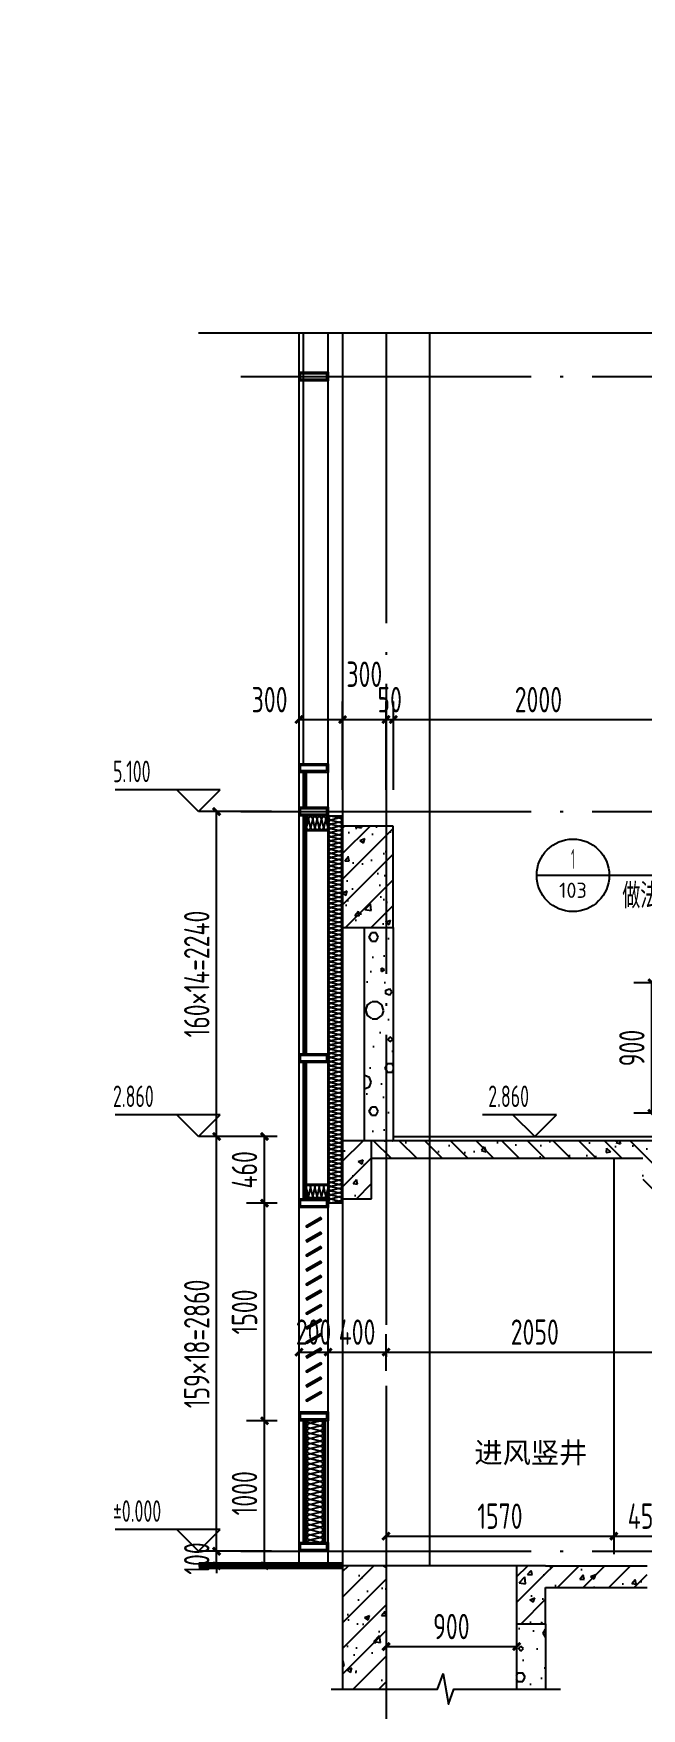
# Model space of a CAD drawing. Extents: x 116425 to 211028, y 11881 to 56060.
# Drawn here: x 182588 to 186779, y 17957 to 29506 of the extents above; entities that cross this region are included whole.
import ezdxf
from ezdxf.enums import TextEntityAlignment as Align
from ezdxf.xclip import XClip

# ---------------------------------------------------------------- set-up
doc = ezdxf.new("R2010")
doc.units = 0
doc.header["$LTSCALE"] = 1000
doc.header["$MEASUREMENT"] = 0
doc.header["$XCLIPFRAME"] = 0
doc.linetypes.add('DOTE', pattern=[2.42, 2, -0.2, 0.02, -0.2])
doc.linetypes.add('X-104 13#平面$0$DOTE', pattern=[2.42, 2, -0.2, 0.02, -0.2])
for name, color, linetype in [('01-标注_尺寸', 124, 'Continuous'), ('01-标注_标高', 200, 'Continuous'), ('01-标注_符号', 200, 'Continuous'), ('01-标注_轴线坐标', 132, 'Continuous'), ('02-TEXT_标注', 130, 'Continuous'), ('05-填充_天正', 14, 'Continuous'), ('13#楼幕墙$0$A-C_玻璃幕墙', 140, 'Continuous'), ('13#楼幕墙$0$A-TECH_结构', 21, 'Continuous'), ('A-C_玻璃幕墙', 140, 'Continuous'), ('A-SUR_保温', 222, 'Continuous'), ('A-SUR_看线', 231, 'Continuous'), ('A-金属背板', 30, 'Continuous'), ('A_AXIS-轴线', 36, 'DOTE'), ('A_STR-砌块墙', 121, 'Continuous'), ('A_STR-砼墙', 51, 'Continuous'), ('A_STR-砼柱', 51, 'Continuous'), ('E-立面轮廓', 241, 'Continuous'), ('S_E_A-E_楼梯', 4, 'Continuous'), ('S_SURFACE', 6, 'Continuous'), ('X-104 13#平面$0$A-TECH_结构', 21, 'Continuous'), ('X-104 13#平面$0$A_AXIS-轴线', 36, 'X-104 13#平面$0$DOTE')]:
    doc.layers.add(name, color=color, linetype=linetype)
doc.layers.add('X-104 13#平面$0$000套内', color=226, linetype='Continuous', lineweight=30, plot=False)
doc.styles.add('_TCH_DIM', font='ros1.shx', dxfattribs={"bigfont": 'jd.shx'})
doc.styles.add('_TCH_DIM_T3', font='ROS1', dxfattribs={"width": 0.8, "bigfont": 'JD'})
doc.styles.get("Standard").update_dxf_attribs({"font": 'STXIHEI_0.TTF'})
doc.styles.add('样式 1', font='ros1.shx', dxfattribs={"width": 0.75, "bigfont": 'jd.shx'})
doc.dimstyles.new('_TCH_ARCH&&50', dxfattribs={"dimtxt": 175, "dimasz": 50, "dimexe": 125, "dimexo": 150, "dimgap": 50, "dimtad": 1, "dimdec": 0, "dimzin": 0, "dimdsep": 46, "dimtxsty": '_TCH_DIM_T3', "dimblk": 'ARCHTICK', "dimcen": 0.09, "dimclrt": 7, "dimazin": 2, "dimtfac": 1, "dimtdec": 0, "dimtix": 1, "dimtmove": 2, "dimatfit": 3, "dimfxl": 0, "dimtolj": 1, "dimtzin": 0, "dimarcsym": 0})
pattern_1 = [(45, (0, 0), (-88.38835, 88.38835), []), (50, (0, 0), (358.6301, -31.37607), [37.5, -412.5]), (355, (0, 0), (-69.3757, 376.0961), [30, -330]), (100.4514, (29.9, -2.6), (289.2547, 344.7198), [31.8701, -350.57106]), (46.1842, (0, 100), (533.6205, -82.7595), [56.25, -618.75]), (96.6356, (44.47, 93.1), (467.3314, 487.059), [47.8051, -525.8565]), (351.1842, (0, 100), (467.331, 487.0593), [45, -495]), (21, (50, 75), (298.45353, -201.30945), [37.5, -412.5]), (326, (50, 75), (121.6577, 362.575), [30, -330]), (71.4514, (74.87, 58.22), (420.1113, 161.26525), [31.8701, -350.57106]), (37.5, (0, 0), (6.07993, 166.44693), [0, -326, 0, -335, 0, -331.25]), (7.5, (0, 0), (131.53477, 197.20586), [0, -191, 0, -318.5, 0, -126.25]), (327.5, (-111.5, 0), (266.91122, -11.27744), [0, -125, 0, -390, 0, -517.5]), (317.5, (-161.5, 0), (291.59308, 50.0525), [0, -162.5, 0, -259, 0, -367.5])]
pattern_2 = [(0, (177, -183), (300, 600), [0, -600]), (0, (-174, -264), (300, 600), [0, -600]), (0, (21, -270), (300, 600), [0, -600]), (0, (234, -93), (300, 600), [0, -600]), (0, (-15, -300), (300, 600), [0, -600]), (0, (294, 285), (300, 600), [0, -600]), (0, (111, 237), (300, 600), [0, -600]), (0, (207, 162), (300, 600), [0, -600]), (0, (-282, 150), (300, 600), [0, -600]), (0, (12, 123), (300, 600), [0, -600]), (0, (-102, -30), (300, 600), [0, -600]), (0, (-96, -255), (300, 600), [0, -600]), (0, (129, -279), (300, 600), [0, -600]), (0, (294, -15), (300, 600), [0, -600]), (0, (-267, -108), (300, 600), [0, -600]), (0, (-216, -6), (300, 600), [0, -600]), (0, (18, -48), (300, 600), [0, -600]), (0, (-66, -135), (300, 600), [0, -600]), (0, (-114, 63), (300, 600), [0, -600]), (0, (-39, 288), (300, 600), [0, -600]), (0, (-243, -234), (300, 600), [0, -600]), (0, (87, 165), (300, 600), [0, -600]), (0, (-192, 174), (300, 600), [0, -600]), (0, (-240, 252), (300, 600), [0, -600]), (130.601294, (257.143, 97.143), (-1499.9999834, 1800.000008), [26.3416, -11037.111]), (18.43495, (214.29, 108.57), (1499.999994, 599.999996), [27.1052, -3767.6279]), (90, (214.3, 82.86), (300, 600), [25.7143, -1174.2857]), (161.56505, (240, 74.29), (-1500.000008, 599.999955), [27.1052, -3767.6279]), (53.1301, (240, 74.29), (300, 600), [28.5714, -2971.4285]), (135, (262.86, -231.43), (-300.00004, 599.99996), [24.2437, -1672.8126]), (45, (228.57, -231.43), (300, 600), [24.2437, -1672.8126]), (135, (245.71, -248.57), (-300.00004, 599.99996), [24.2437, -1672.8126]), (45, (245.71, -248.57), (300, 600), [24.2437, -1672.8126]), (116.56505, (-25.7, 171.43), (-5e-05, 1200), [31.9438, -638.8765]), (180, (-40, 200), (-300, 600), [34.2857, -565.7142]), (63.43495, (-88.57, 171.43), (3e-06, 1200), [31.9438, -638.8765]), (116.56505, (-74.3, 142.86), (-5e-05, 1200), [31.9438, -638.8765]), (0, (-74.3, 142.86), (300, 600), [34.2857, -565.7142]), (63.43495, (-40, 142.86), (3e-06, 1200), [31.9438, -638.8765]), (107.102728, (200, -31.429), (-899.9999656, 3000.0000048), [38.8613, -16282.9025]), (143.972626, (188.57, 5.714), (-5699.999928, 4199.999995), [38.8613, -8122.02]), (180, (157.14, 28.6), (-300, 600), [37.1429, -562.8571]), (36.027373, (88.57, 5.714), (5699.999958, 4199.999955), [38.8613, -8122.02]), (71.56505, (77.14, -28.57), (900.000005, 2999.999995), [36.1403, -3758.5928]), (107.102728, (88.571, -65.714), (-899.9999656, 3000.0000048), [38.8613, -16282.9025]), (143.972626, (120, -88.57), (-5699.999928, 4199.999995), [38.8613, -8122.02]), (0, (120, -88.6), (300, 600), [37.1429, -562.8571]), (36.027373, (157.143, -88.57), (5699.999958, 4199.999955), [38.8613, -8122.02]), (71.56505, (188.57, -65.71), (900.000005, 2999.999995), [36.1403, -3758.5928]), (150.25512, (205.714, 248.57), (-900.000002, 599.999993), [23.035, -4814.3196]), (90, (185.7, 237.14), (300, 600), [22.8571, -1177.1427]), (29.74488, (185.714, 237.14), (900, 599.999997), [23.035, -4814.3196]), (116.56505, (65.7, -177.14), (-5e-05, 1200), [31.9438, -638.8765]), (168.690067, (51.43, -148.57), (-2700.000002, 599.999985), [29.1373, -6089.6855]), (41.185925, (0, -162.857), (7499.9999546, 6599.9999423), [30.3718, -12725.802]), (90, (0, -191.43), (300, 600), [28.5714, -1171.4285]), (138.814074, (22.857, -211.429), (-7499.9998667, 6600.000042), [30.3718, -12725.802]), (16.699244, (22.857, -211.429), (9899.9999255, 2999.9999686), [29.8295, -12498.5375]), (60.945396, (51.43, -202.857), (299.999999, 599.9999947), [29.416, -12325.3395]), (109.983106, (-185.714, 74.286), (-1500.0000056, 4199.999989), [33.442, -14012.1975]), (155.556045, (-197.143, 105.714), (-3900.000015, 1799.9999626), [34.523, -14465.1315]), (24.443955, (-260, 105.714), (3900.000002, 1799.9999913), [34.523, -14465.1315]), (70.016893, (-271.429, 74.286), (1500.0000045, 4199.9999896), [33.442, -14012.1975]), (109.983106, (-260, 42.857), (-1500.0000056, 4199.999989), [33.442, -14012.1975]), (160.016893, (-228.57, 31.43), (-1500.000001, 599.999973), [33.442, -6989.3775]), (19.983107, (-228.57, 31.43), (1499.999992, 599.999999), [33.442, -6989.3775]), (70.016893, (-197.143, 42.857), (1500.0000045, 4199.9999896), [33.442, -14012.1975]), (122.005383, (37.14, 20), (-300.00004, 599.99997), [26.9542, -5633.434]), (18.43495, (-2.86, 34.29), (1499.999994, 599.999996), [27.1052, -3767.6279]), (90, (-2.86, 8.57), (300, 600), [25.7143, -1174.2857]), (161.56505, (22.86, 0), (-1500.000008, 599.999955), [27.1052, -3767.6279]), (54.462322, (22.857, 0), (2099.999997, 2999.9999955), [24.578, -10298.2115]), (116.56505, (-137.14, -125.7), (-5e-05, 1200), [31.9438, -638.8765]), (180, (-151.4, -97.14), (-300, 600), [31.4286, -568.5714]), (59.036243, (-200, -125.714), (300.000001, 599.999997), [33.3197, -6963.822]), (120.963756, (-182.857, -154.286), (-300.000041, 599.999972), [33.3197, -6963.822]), (0, (-182.86, -154.3), (300, 600), [31.4286, -568.5714]), (63.43495, (-151.43, -154.3), (3e-06, 1200), [31.9438, -638.8765])]

# ---------------------------------------------------------------- blocks, each defined once
blk = doc.blocks.new('X-104 13#平面$0$轴网')
at = {"layer": 'X-104 13#平面$0$A_AXIS-轴线', "linetype": 'X-104 13#平面$0$DOTE'}
blk.add_line((48500, -7401), (48500, 24620.3), dxfattribs=at)
blk = doc.blocks.new('13#楼幕墙')
at = {"layer": '13#楼幕墙$0$A-C_玻璃幕墙'}
blk.add_lwpolyline([(4493, 15500), (-900, 15500), (-900, -1700), (22100, -1700), (22100, -1100), (58400, -1100), (58400, 18960), (53293, 23245), (37800, 14300), (37800, 10200), (12500, 10200), (4493, 15500)], dxfattribs=at)
at = {"layer": '13#楼幕墙$0$A-TECH_结构'}
blk.add_lwpolyline([(4402, 77600), (-600, 77600), (-600, 60000), (21800, 60000), (21800, 61600), (58100, 61600), (58100, 81220), (53261, 85280), (38100, 76527), (38100, 72300), (12410, 72300), (4402, 77600)], dxfattribs=at)
blk = doc.blocks.new('X-104 13#平面$0$A$C0BB3323F')
at = {"layer": 'Defpoints'}
blk.add_lwpolyline([(59300, 600), (59300, 20660), (54205, 24935), (38700, 16000), (38700, 11900), (13400, 11900), (5393, 17200), (0, 17200), (0, 0), (23000, 0), (23000, 600)], close=True, dxfattribs=at)
blk = doc.blocks.new('X-104 13#平面')
at = {"layer": 'X-104 13#平面$0$000套内'}
blk.add_lwpolyline([(4100, 77750), (4100, 68700), (-750, 68700), (-750, 59850), (21950, 59850), (21950, 61450), (58250, 61450), (58250, 71300), (48400, 71300), (48400, 73450), (53400, 73450), (53400, 80500), (58250, 80500), (58250, 81290.1), (53289, 85452.6), (37950, 76613.3), (37950, 72450), (12454.9, 72450), (4447.4, 77750)], close=True, dxfattribs=at)
blk.add_lwpolyline([(7100, -1550), (21950, -1550), (21950, -950), (48400, -950), (48400, 11050), (53400, 11050), (53400, 18100), (58250, 18100), (58250, 18890), (53289.1, 23052.7), (37950, 14213.3), (37950, 10050), (12454.9, 10050), (4447.4, 15350), (4100, 15350), (4100, 6300), (7100, 6300), (7100, -1550)], dxfattribs=at)
for name, p in [('X-104 13#平面$0$A$C0BB3323F', (-900, -1700)), ('X-104 13#平面$0$轴网', (0, 0))]:
    blk.add_blockref(name, p)
at = {"layer": 'X-104 13#平面$0$A-TECH_结构'}
blk.add_blockref('13#楼幕墙', (0, 0), dxfattribs=at)
blk = doc.blocks.new('hk')
at = {"layer": 'A-C_玻璃幕墙'}
for points in [[(0, 0), (200, 0), (200, 60), (0, 60)], [(10, 10), (190, 10), (190, 50), (10, 50)]]:
    blk.add_lwpolyline(points, close=True, dxfattribs=at)
blk = doc.blocks.new('$LinePat$岩棉板')
at = {"color": 0}
for p, q in [((0, -17), (12, -67)), ((12, -67), (24, -17))]:
    blk.add_line(p, q, dxfattribs=at)
for centre, start, end in [((12, -17), 0, 180), ((0, -67), 270, 0), ((24, -67), 180, 270)]:
    blk.add_arc(centre, 12, start, end, dxfattribs=at)
at = {"layer": 'Defpoints'}
blk.add_point((0, 0.1), dxfattribs=at)
at = {"layer": 'Defpoints', "color": 0}
blk.add_point((24, -84), dxfattribs=at)
blk = doc.blocks.new('*U25')
blk.add_lwpolyline([(0, 100), (2670, 100), (2670, 0), (0, 0)], close=True)
at = {"color": 8, "xscale": -1.196236558143317, "yscale": 1.188379012465143, "zscale": 1.188379012465143}
for p in [(29, 100), (57, 100), (86, 100), (115, 100), (144, 100), (172, 100), (201, 100), (230, 100), (258, 100), (287, 100), (316, 100), (345, 100), (373, 100), (402, 100), (431, 100), (459, 100), (488, 100), (517, 100), (545, 100), (574, 100), (603, 100), (632, 100), (660, 100), (689, 100), (718, 100), (746, 100), (775, 100), (804, 100), (833, 100), (861, 100), (890, 100), (919, 100), (947, 100), (976, 100), (1005, 100), (1034, 100), (1062, 100), (1091, 100), (1120, 100), (1148, 100), (1177, 100), (1206, 100), (1235, 100), (1263, 100), (1292, 100), (1321, 100), (1349, 100), (1378, 100), (1407, 100), (1435, 100), (1464, 100), (1493, 100), (1522, 100), (1550, 100), (1579, 100), (1608, 100), (1636, 100), (1665, 100), (1694, 100), (1723, 100), (1751, 100), (1780, 100), (1809, 100), (1837, 100), (1866, 100), (1895, 100), (1924, 100), (1952, 100), (1981, 100), (2010, 100), (2038, 100), (2067, 100), (2096, 100), (2125, 100), (2153, 100), (2182, 100), (2211, 100), (2239, 100), (2268, 100), (2297, 100), (2325, 100), (2354, 100), (2383, 100), (2412, 100), (2440, 100), (2469, 100), (2498, 100), (2526, 100), (2555, 100), (2584, 100), (2613, 100), (2641, 100), (2670, 100)]:
    blk.add_blockref('$LinePat$岩棉板', p, dxfattribs=at)
blk = doc.blocks.new('*U26')
blk.add_lwpolyline([(0, 100), (150, 100), (150, 0), (0, 0)], close=True)
at = {"color": 8, "xscale": -1.249999997007501, "yscale": 1.188379012465143, "zscale": 1.188379012465143}
for p in [(30, 100), (60, 100), (90, 100), (120, 100), (150, 100)]:
    blk.add_blockref('$LinePat$岩棉板', p, dxfattribs=at)
blk = doc.blocks.new('_ArchTick')
at = {"color": 0, "linetype": 'ByBlock', "const_width": 0.4}
blk.add_lwpolyline([(-0.5, -0.5), (0.5, 0.5)], dxfattribs=at)
blk = doc.blocks.new('*D487')
at = {"layer": '01-标注_尺寸', "color": 0, "lineweight": -2, "transparency": 16777216}
for p, q in [((185068, 24291), (185068, 24901)), ((187068, 24291), (187068, 24901)), ((185068, 24776), (187068, 24776))]:
    blk.add_line(p, q, dxfattribs=at)
at = {"layer": 'Defpoints', "color": 0, "transparency": 16777216}
for p in [(187068, 24776), (185068, 24141), (187068, 24141)]:
    blk.add_point(p, dxfattribs=at)
at = {"layer": '01-标注_尺寸', "color": 0, "lineweight": -2, "transparency": 16777216, "xscale": 50, "yscale": 50, "zscale": 50, "rotation": 180}
blk.add_blockref('_ArchTick', (185068, 24776), dxfattribs=at)
at = {"layer": '01-标注_尺寸', "color": 0, "lineweight": -2, "transparency": 16777216, "xscale": 50, "yscale": 50, "zscale": 50}
blk.add_blockref('_ArchTick', (187068, 24776), dxfattribs=at)
at = {"layer": '01-标注_尺寸', "color": 7, "transparency": 16777216, "insert": (186068, 24913), "char_height": 175, "attachment_point": 5, "style": '_TCH_DIM_T3'}
blk.add_mtext('\\A1;2000', dxfattribs=at)
blk = doc.blocks.new('*D488')
at = {"layer": '01-标注_尺寸', "color": 0, "lineweight": -2, "transparency": 16777216}
for p, q in [((185018, 24291), (185018, 24901)), ((185068, 24291), (185068, 24901)), ((185018, 24776), (185068, 24776))]:
    blk.add_line(p, q, dxfattribs=at)
at = {"layer": 'Defpoints', "color": 0, "transparency": 16777216}
for p in [(185068, 24776), (185018, 24141), (185068, 24141)]:
    blk.add_point(p, dxfattribs=at)
at = {"layer": '01-标注_尺寸', "color": 0, "lineweight": -2, "transparency": 16777216, "xscale": 50, "yscale": 50, "zscale": 50, "rotation": 180}
blk.add_blockref('_ArchTick', (185018, 24776), dxfattribs=at)
at = {"layer": '01-标注_尺寸', "color": 0, "lineweight": -2, "transparency": 16777216, "xscale": 50, "yscale": 50, "zscale": 50}
blk.add_blockref('_ArchTick', (185068, 24776), dxfattribs=at)
at = {"layer": '01-标注_尺寸', "color": 7, "transparency": 16777216, "insert": (185043, 24913), "char_height": 175, "attachment_point": 5, "style": '_TCH_DIM_T3'}
blk.add_mtext('\\A1;50', dxfattribs=at)
blk = doc.blocks.new('*D489')
at = {"layer": '01-标注_尺寸', "color": 0, "lineweight": -2, "transparency": 16777216}
for p, q in [((184718, 24291), (184718, 24901)), ((185018, 24291), (185018, 24901)), ((184718, 24776), (185018, 24776))]:
    blk.add_line(p, q, dxfattribs=at)
at = {"layer": 'Defpoints', "color": 0, "transparency": 16777216}
for p in [(185018, 24776), (184718, 24141), (185018, 24141)]:
    blk.add_point(p, dxfattribs=at)
at = {"layer": '01-标注_尺寸', "color": 0, "lineweight": -2, "transparency": 16777216, "xscale": 50, "yscale": 50, "zscale": 50, "rotation": 180}
blk.add_blockref('_ArchTick', (184718, 24776), dxfattribs=at)
at = {"layer": '01-标注_尺寸', "color": 0, "lineweight": -2, "transparency": 16777216, "xscale": 50, "yscale": 50, "zscale": 50}
blk.add_blockref('_ArchTick', (185018, 24776), dxfattribs=at)
at = {"layer": '01-标注_尺寸', "color": 7, "transparency": 16777216, "insert": (184868, 25088), "char_height": 175, "attachment_point": 5, "style": '_TCH_DIM_T3'}
blk.add_mtext('\\A1;300', dxfattribs=at)
blk = doc.blocks.new('*D490')
at = {"layer": '01-标注_尺寸', "color": 0, "lineweight": -2, "transparency": 16777216}
for p, q in [((184418, 24291), (184418, 24901)), ((184718, 24291), (184718, 24901)), ((184418, 24776), (184718, 24776))]:
    blk.add_line(p, q, dxfattribs=at)
at = {"layer": 'Defpoints', "color": 0, "transparency": 16777216}
for p in [(184718, 24776), (184418, 24141), (184718, 24141)]:
    blk.add_point(p, dxfattribs=at)
at = {"layer": '01-标注_尺寸', "color": 0, "lineweight": -2, "transparency": 16777216, "xscale": 50, "yscale": 50, "zscale": 50, "rotation": 180}
blk.add_blockref('_ArchTick', (184418, 24776), dxfattribs=at)
at = {"layer": '01-标注_尺寸', "color": 0, "lineweight": -2, "transparency": 16777216, "xscale": 50, "yscale": 50, "zscale": 50}
blk.add_blockref('_ArchTick', (184718, 24776), dxfattribs=at)
at = {"layer": '01-标注_尺寸', "color": 7, "transparency": 16777216, "insert": (184215, 24913), "char_height": 175, "attachment_point": 5, "style": '_TCH_DIM_T3'}
blk.add_mtext('\\A1;300', dxfattribs=at)
blk = doc.blocks.new('*D595')
at = {"layer": '01-标注_尺寸', "color": 0, "lineweight": -2, "transparency": 16777216}
for p, q in [((185018, 20286), (185018, 20539)), ((187068, 20286), (187068, 20539)), ((185018, 20414), (187068, 20414))]:
    blk.add_line(p, q, dxfattribs=at)
at = {"layer": 'Defpoints', "color": 0, "transparency": 16777216}
for p in [(187068, 20414), (185018, 20136), (187068, 20136)]:
    blk.add_point(p, dxfattribs=at)
at = {"layer": '01-标注_尺寸', "color": 0, "lineweight": -2, "transparency": 16777216, "xscale": 50, "yscale": 50, "zscale": 50, "rotation": 180}
blk.add_blockref('_ArchTick', (185018, 20414), dxfattribs=at)
at = {"layer": '01-标注_尺寸', "color": 0, "lineweight": -2, "transparency": 16777216, "xscale": 50, "yscale": 50, "zscale": 50}
blk.add_blockref('_ArchTick', (187068, 20414), dxfattribs=at)
at = {"layer": '01-标注_尺寸', "color": 7, "transparency": 16777216, "insert": (186043, 20552), "char_height": 175, "attachment_point": 5, "style": '_TCH_DIM_T3'}
blk.add_mtext('\\A1;2050', dxfattribs=at)
blk = doc.blocks.new('*D596')
at = {"layer": '01-标注_尺寸', "color": 0, "lineweight": -2, "transparency": 16777216}
for p, q in [((184618, 20286), (184618, 20539)), ((185018, 20286), (185018, 20539)), ((184618, 20414), (185018, 20414))]:
    blk.add_line(p, q, dxfattribs=at)
at = {"layer": 'Defpoints', "color": 0, "transparency": 16777216}
for p in [(185018, 20414), (184618, 20136), (185018, 20136)]:
    blk.add_point(p, dxfattribs=at)
at = {"layer": '01-标注_尺寸', "color": 0, "lineweight": -2, "transparency": 16777216, "xscale": 50, "yscale": 50, "zscale": 50, "rotation": 180}
blk.add_blockref('_ArchTick', (184618, 20414), dxfattribs=at)
at = {"layer": '01-标注_尺寸', "color": 0, "lineweight": -2, "transparency": 16777216, "xscale": 50, "yscale": 50, "zscale": 50}
blk.add_blockref('_ArchTick', (185018, 20414), dxfattribs=at)
at = {"layer": '01-标注_尺寸', "color": 7, "transparency": 16777216, "insert": (184818, 20552), "char_height": 175, "attachment_point": 5, "style": '_TCH_DIM_T3'}
blk.add_mtext('\\A1;400', dxfattribs=at)
blk = doc.blocks.new('*D597')
at = {"layer": '01-标注_尺寸', "color": 0, "lineweight": -2, "transparency": 16777216}
for p, q in [((184418, 20286), (184418, 20539)), ((184618, 20286), (184618, 20539)), ((184418, 20414), (184618, 20414))]:
    blk.add_line(p, q, dxfattribs=at)
at = {"layer": 'Defpoints', "color": 0, "transparency": 16777216}
for p in [(184618, 20414), (184418, 20136), (184618, 20136)]:
    blk.add_point(p, dxfattribs=at)
at = {"layer": '01-标注_尺寸', "color": 0, "lineweight": -2, "transparency": 16777216, "xscale": 50, "yscale": 50, "zscale": 50, "rotation": 180}
blk.add_blockref('_ArchTick', (184418, 20414), dxfattribs=at)
at = {"layer": '01-标注_尺寸', "color": 0, "lineweight": -2, "transparency": 16777216, "xscale": 50, "yscale": 50, "zscale": 50}
blk.add_blockref('_ArchTick', (184618, 20414), dxfattribs=at)
at = {"layer": '01-标注_尺寸', "color": 7, "transparency": 16777216, "insert": (184518, 20552), "char_height": 175, "attachment_point": 5, "style": '_TCH_DIM_T3'}
blk.add_mtext('\\A1;200', dxfattribs=at)
blk = doc.blocks.new('*D607')
at = {"layer": '01-标注_尺寸', "color": 0, "lineweight": -2, "transparency": 16777216}
for p, q in [((187068, 22961), (186725, 22961)), ((186850, 22061), (186850, 22961)), ((187068, 22061), (186725, 22061))]:
    blk.add_line(p, q, dxfattribs=at)
at = {"layer": 'Defpoints', "color": 0, "transparency": 16777216}
for p in [(186850, 22961), (187218, 22961), (187218, 22061)]:
    blk.add_point(p, dxfattribs=at)
at = {"layer": '01-标注_尺寸', "color": 0, "lineweight": -2, "transparency": 16777216, "xscale": 50, "yscale": 50, "zscale": 50}
for p, rotation in [((186850, 22961), 90), ((186850, 22061), 270)]:
    blk.add_blockref('_ArchTick', p, dxfattribs=dict(at, rotation=rotation))
at = {"layer": '01-标注_尺寸', "color": 7, "transparency": 16777216, "insert": (186712, 22511), "char_height": 175, "attachment_point": 5, "rotation": 90, "style": '_TCH_DIM_T3'}
blk.add_mtext('\\A1;900', dxfattribs=at)
blk = doc.blocks.new('*D672')
at = {"layer": '01-标注_尺寸', "color": 0, "lineweight": -2, "transparency": 16777216}
for p, q in [((185018, 18591), (185018, 18259)), ((185918, 18591), (185918, 18259)), ((185018, 18384), (185918, 18384))]:
    blk.add_line(p, q, dxfattribs=at)
at = {"layer": 'Defpoints', "color": 0, "transparency": 16777216}
for p in [(185018, 18741), (185918, 18741), (185918, 18384)]:
    blk.add_point(p, dxfattribs=at)
at = {"layer": '01-标注_尺寸', "color": 0, "lineweight": -2, "transparency": 16777216, "xscale": 50, "yscale": 50, "zscale": 50, "rotation": 180}
blk.add_blockref('_ArchTick', (185018, 18384), dxfattribs=at)
at = {"layer": '01-标注_尺寸', "color": 0, "lineweight": -2, "transparency": 16777216, "xscale": 50, "yscale": 50, "zscale": 50}
blk.add_blockref('_ArchTick', (185918, 18384), dxfattribs=at)
at = {"layer": '01-标注_尺寸', "color": 7, "transparency": 16777216, "insert": (185468, 18522), "char_height": 175, "attachment_point": 5, "style": '_TCH_DIM_T3'}
blk.add_mtext('\\A1;900', dxfattribs=at)
blk = doc.blocks.new('*D684')
at = {"layer": '01-标注_尺寸', "color": 0, "lineweight": -2, "transparency": 16777216}
for p, q in [((183850, 19041), (183850, 19091)), ((184227, 19041), (183725, 19041)), ((184227, 18941), (183725, 18941)), ((183850, 18941), (183850, 19041)), ((183850, 18941), (183850, 18891))]:
    blk.add_line(p, q, dxfattribs=at)
at = {"layer": 'Defpoints', "color": 0, "transparency": 16777216}
for p in [(183850, 19041), (184377, 19041), (184377, 18941)]:
    blk.add_point(p, dxfattribs=at)
at = {"layer": '01-标注_尺寸', "color": 0, "lineweight": -2, "transparency": 16777216, "xscale": 50, "yscale": 50, "zscale": 50}
for p, rotation in [((183850, 19041), 270), ((183850, 18941), 90)]:
    blk.add_blockref('_ArchTick', p, dxfattribs=dict(at, rotation=rotation))
at = {"layer": '01-标注_尺寸', "color": 7, "transparency": 16777216, "insert": (183713, 18991), "char_height": 175, "attachment_point": 5, "rotation": 90, "style": '_TCH_DIM_T3'}
blk.add_mtext('\\A1;100', dxfattribs=at)
blk = doc.blocks.new('*D685')
at = {"layer": '01-标注_尺寸', "color": 0, "lineweight": -2, "transparency": 16777216}
for p, q in [((184227, 21901), (183725, 21901)), ((183850, 19041), (183850, 21901)), ((184227, 19041), (183725, 19041))]:
    blk.add_line(p, q, dxfattribs=at)
at = {"layer": 'Defpoints', "color": 0, "transparency": 16777216}
for p in [(183850, 21901), (184377, 21901), (184377, 19041)]:
    blk.add_point(p, dxfattribs=at)
at = {"layer": '01-标注_尺寸', "color": 0, "lineweight": -2, "transparency": 16777216, "xscale": 50, "yscale": 50, "zscale": 50}
for p, rotation in [((183850, 21901), 90), ((183850, 19041), 270)]:
    blk.add_blockref('_ArchTick', p, dxfattribs=dict(at, rotation=rotation))
at = {"layer": '01-标注_尺寸', "color": 7, "transparency": 16777216, "insert": (183713, 20471), "char_height": 175, "attachment_point": 5, "rotation": 90, "style": '_TCH_DIM_T3'}
blk.add_mtext('\\A1;159×18=2860', dxfattribs=at)
blk = doc.blocks.new('*D686')
at = {"layer": '01-标注_尺寸', "color": 0, "lineweight": -2, "transparency": 16777216}
for p, q in [((184227, 24141), (183725, 24141)), ((183850, 21901), (183850, 24141)), ((184227, 21901), (183725, 21901))]:
    blk.add_line(p, q, dxfattribs=at)
at = {"layer": 'Defpoints', "color": 0, "transparency": 16777216}
for p in [(183850, 24141), (184377, 24141), (184377, 21901)]:
    blk.add_point(p, dxfattribs=at)
at = {"layer": '01-标注_尺寸', "color": 0, "lineweight": -2, "transparency": 16777216, "xscale": 50, "yscale": 50, "zscale": 50}
for p, rotation in [((183850, 24141), 90), ((183850, 21901), 270)]:
    blk.add_blockref('_ArchTick', p, dxfattribs=dict(at, rotation=rotation))
at = {"layer": '01-标注_尺寸', "color": 7, "transparency": 16777216, "insert": (183713, 23021), "char_height": 175, "attachment_point": 5, "rotation": 90, "style": '_TCH_DIM_T3'}
blk.add_mtext('\\A1;160×14=2240', dxfattribs=at)
blk = doc.blocks.new('*D755')
at = {"layer": '01-标注_尺寸', "color": 0, "lineweight": -2, "transparency": 16777216}
for p, q in [((184268, 21901), (184055, 21901)), ((184180, 21441), (184180, 21901)), ((184268, 21441), (184055, 21441))]:
    blk.add_line(p, q, dxfattribs=at)
at = {"layer": 'Defpoints', "color": 0, "transparency": 16777216}
for p in [(184180, 21901), (184418, 21901), (184418, 21441)]:
    blk.add_point(p, dxfattribs=at)
at = {"layer": '01-标注_尺寸', "color": 0, "lineweight": -2, "transparency": 16777216, "xscale": 50, "yscale": 50, "zscale": 50}
for p, rotation in [((184180, 21901), 90), ((184180, 21441), 270)]:
    blk.add_blockref('_ArchTick', p, dxfattribs=dict(at, rotation=rotation))
at = {"layer": '01-标注_尺寸', "color": 7, "transparency": 16777216, "insert": (184042, 21671), "char_height": 175, "attachment_point": 5, "rotation": 90, "style": '_TCH_DIM_T3'}
blk.add_mtext('\\A1;460', dxfattribs=at)
blk = doc.blocks.new('*D756')
at = {"layer": '01-标注_尺寸', "color": 0, "lineweight": -2, "transparency": 16777216}
for p, q in [((184268, 21441), (184055, 21441)), ((184180, 19941), (184180, 21441)), ((184268, 19941), (184055, 19941))]:
    blk.add_line(p, q, dxfattribs=at)
at = {"layer": 'Defpoints', "color": 0, "transparency": 16777216}
for p in [(184180, 21441), (184418, 21441), (184418, 19941)]:
    blk.add_point(p, dxfattribs=at)
at = {"layer": '01-标注_尺寸', "color": 0, "lineweight": -2, "transparency": 16777216, "xscale": 50, "yscale": 50, "zscale": 50}
for p, rotation in [((184180, 21441), 90), ((184180, 19941), 270)]:
    blk.add_blockref('_ArchTick', p, dxfattribs=dict(at, rotation=rotation))
at = {"layer": '01-标注_尺寸', "color": 7, "transparency": 16777216, "insert": (184042, 20691), "char_height": 175, "attachment_point": 5, "rotation": 90, "style": '_TCH_DIM_T3'}
blk.add_mtext('\\A1;1500', dxfattribs=at)
blk = doc.blocks.new('*D757')
at = {"layer": '01-标注_尺寸', "color": 0, "lineweight": -2, "transparency": 16777216}
for p, q in [((184268, 19941), (184055, 19941)), ((184180, 18941), (184180, 19941)), ((184268, 18941), (184055, 18941))]:
    blk.add_line(p, q, dxfattribs=at)
at = {"layer": 'Defpoints', "color": 0, "transparency": 16777216}
for p in [(184180, 19941), (184418, 19941), (184418, 18941)]:
    blk.add_point(p, dxfattribs=at)
at = {"layer": '01-标注_尺寸', "color": 0, "lineweight": -2, "transparency": 16777216, "xscale": 50, "yscale": 50, "zscale": 50}
for p, rotation in [((184180, 19941), 90), ((184180, 18941), 270)]:
    blk.add_blockref('_ArchTick', p, dxfattribs=dict(at, rotation=rotation))
at = {"layer": '01-标注_尺寸', "color": 7, "transparency": 16777216, "insert": (184042, 19441), "char_height": 175, "attachment_point": 5, "rotation": 90, "style": '_TCH_DIM_T3'}
blk.add_mtext('\\A1;1000', dxfattribs=at)
blk = doc.blocks.new('*D872')
at = {"layer": '01-标注_尺寸', "color": 0, "lineweight": -2, "transparency": 16777216}
for p, q in [((186588, 19456), (186588, 19020)), ((187038, 19456), (187038, 19020)), ((186588, 19145), (187038, 19145))]:
    blk.add_line(p, q, dxfattribs=at)
at = {"layer": 'Defpoints', "color": 0, "transparency": 16777216}
for p in [(186588, 19606), (187038, 19606), (187038, 19145)]:
    blk.add_point(p, dxfattribs=at)
at = {"layer": '01-标注_尺寸', "color": 0, "lineweight": -2, "transparency": 16777216, "xscale": 50, "yscale": 50, "zscale": 50, "rotation": 180}
blk.add_blockref('_ArchTick', (186588, 19145), dxfattribs=at)
at = {"layer": '01-标注_尺寸', "color": 0, "lineweight": -2, "transparency": 16777216, "xscale": 50, "yscale": 50, "zscale": 50}
blk.add_blockref('_ArchTick', (187038, 19145), dxfattribs=at)
at = {"layer": '01-标注_尺寸', "color": 7, "transparency": 16777216, "insert": (186813, 19283), "char_height": 175, "attachment_point": 5, "style": '_TCH_DIM_T3'}
blk.add_mtext('\\A1;450', dxfattribs=at)
blk = doc.blocks.new('*D873')
at = {"layer": '01-标注_尺寸', "color": 0, "lineweight": -2, "transparency": 16777216}
for p, q in [((185018, 19456), (185018, 19020)), ((186588, 19456), (186588, 19020)), ((185018, 19145), (186588, 19145))]:
    blk.add_line(p, q, dxfattribs=at)
at = {"layer": 'Defpoints', "color": 0, "transparency": 16777216}
for p in [(185018, 19606), (186588, 19606), (186588, 19145)]:
    blk.add_point(p, dxfattribs=at)
at = {"layer": '01-标注_尺寸', "color": 0, "lineweight": -2, "transparency": 16777216, "xscale": 50, "yscale": 50, "zscale": 50, "rotation": 180}
blk.add_blockref('_ArchTick', (185018, 19145), dxfattribs=at)
at = {"layer": '01-标注_尺寸', "color": 0, "lineweight": -2, "transparency": 16777216, "xscale": 50, "yscale": 50, "zscale": 50}
blk.add_blockref('_ArchTick', (186588, 19145), dxfattribs=at)
at = {"layer": '01-标注_尺寸', "color": 7, "transparency": 16777216, "insert": (185803, 19283), "char_height": 175, "attachment_point": 5, "style": '_TCH_DIM_T3'}
blk.add_mtext('\\A1;1570', dxfattribs=at)

msp = doc.modelspace()

# ---------------------------------------------------------------- hatches: boundary and pattern name
at = {"layer": '05-填充_天正'}
h = msp.add_hatch(dxfattribs=at)
h.set_pattern_fill('钢筋混凝土', color=256, scale=50, style=0)
h.set_pattern_definition(pattern_1)
h.paths.add_polyline_path([(184717.8, 23341.3), (185067.8, 23341.3), (185067.8, 24041.3), (184717.8, 24041.3)])
h = msp.add_hatch(dxfattribs=at)
h.set_pattern_fill('加气混凝土', color=256, scale=50, style=0)
h.set_pattern_definition(pattern_2)
h.paths.add_polyline_path([(184867.8, 23341.3), (184867.8, 21871.3), (185067.8, 21871.3), (185067.8, 23341.3)])
h = msp.add_hatch(dxfattribs=at)
h.set_pattern_fill('钢筋混凝土', color=256, scale=50, style=0)
h.set_pattern_definition(pattern_1)
h.paths.add_polyline_path([(184717.8, 21471.3), (184917.8, 21471.3), (184917.8, 21871.3), (184717.8, 21871.3)])
h = msp.add_hatch(dxfattribs=at)
h.set_pattern_fill('钢筋混凝土', color=256, scale=50, style=0)
h.set_pattern_definition([(315, (-6804.91, 15441.17), (88.38835, 88.38835), []), (320, (-6804.9, 15441.17), (-31.37607, -358.6301), [37.5, -412.5]), (265, (-6804.9, 15441.17), (376.0961, 69.3757), [30, -330]), (10.4514, (-6807.52, 15411.28), (344.7198, -289.2547), [31.8701, -350.57106]), (316.1842, (-6704.9, 15441.17), (-82.7595, -533.6205), [56.25, -618.75]), (6.6356, (-6711.8, 15396.7), (487.059, -467.3314), [47.8051, -525.8565]), (261.1842, (-6704.9, 15441.17), (487.0593, -467.331), [45, -495]), (291, (-6729.9, 15391.17), (-201.30945, -298.45353), [37.5, -412.5]), (236, (-6729.9, 15391.17), (362.575, -121.6577), [30, -330]), (341.4514, (-6746.7, 15366.3), (161.26525, -420.1113), [31.8701, -350.57106]), (307.5, (-6804.91, 15441.17), (166.44693, -6.07993), [0, -326, 0, -335, 0, -331.25]), (277.5, (-6804.91, 15441.17), (197.20586, -131.53477), [0, -191, 0, -318.5, 0, -126.25]), (237.5, (-6804.91, 15552.67), (-11.27744, -266.91122), [0, -125, 0, -390, 0, -517.5]), (227.5, (-6804.9, 15602.67), (50.0525, -291.59308), [0, -162.5, 0, -259, 0, -367.5])])
h.paths.add_polyline_path([(184917.8, 21871.3), (184917.8, 21751.3), (186787.8, 21751.3), (186787.8, 21471.3), (187037.8, 21471.3), (187037.8, 21671.3), (187377.8, 21671.3), (187377.8, 21871.3)])
h = msp.add_hatch(dxfattribs=at)
h.set_pattern_fill('钢筋混凝土', color=256, scale=50, style=0)
h.set_pattern_definition(pattern_1)
h.paths.add_polyline_path([(184717.8, 18941.3), (184717.8, 18091.3), (185017.8, 18091.3), (185017.8, 18941.3)])
h = msp.add_hatch(dxfattribs=at)
h.set_pattern_fill('钢筋混凝土', color=256, scale=50, style=0)
h.set_pattern_definition(pattern_1)
h.paths.add_polyline_path([(185917.8, 18541.3), (186117.8, 18541.3), (186117.8, 18941.3), (185917.8, 18941.3)])
h = msp.add_hatch(dxfattribs=at)
h.set_pattern_fill('钢筋混凝土', color=256, scale=50, style=0)
h.set_pattern_definition(pattern_1)
h.paths.add_polyline_path([(186117.8, 18941.3), (186117.8, 18791.3), (186817.8, 18791.3), (186817.8, 18941.3)])
h = msp.add_hatch(dxfattribs=at)
h.set_pattern_fill('加气混凝土', color=256, scale=50, style=0)
h.set_pattern_definition(pattern_2)
h.paths.add_polyline_path([(185917.8, 18541.3), (185917.8, 18091.3), (186117.8, 18091.3), (186117.8, 18541.3)])

# ---------------------------------------------------------------- linework, layer by layer
at = {"layer": '01-标注_标高'}
for p, q in [((183875.4, 24291.3), (183150.4, 24291.3)), ((183725.4, 24141.3), (183575.4, 24291.3)), ((183725.4, 24141.3), (183875.4, 24291.3)), ((183875.4, 22051.3), (183150.4, 22051.3)), ((183725.4, 21901.3), (183575.4, 22051.3)), ((183725.4, 21901.3), (183875.4, 22051.3)), ((186192.6, 22051.3), (185681.8, 22051.3)), ((186042.6, 21901.3), (185892.6, 22051.3)), ((186042.6, 21901.3), (186192.6, 22051.3)), ((183875.4, 19191.3), (183150.4, 19191.3)), ((183725.4, 19041.3), (183575.4, 19191.3)), ((183725.4, 19041.3), (183875.4, 19191.3))]:
    msp.add_line(p, q, dxfattribs=at)
at = {"layer": '01-标注_符号'}
for p, q in [((186556.1, 23701.4), (186056.1, 23701.4)), ((187879.1, 23701.4), (186556.1, 23701.4))]:
    msp.add_line(p, q, dxfattribs=at)
for points in [[(183725.4, 27441.3), (189115.4, 27441.3), (189153.6, 27546.3), (189190.6, 27336.3), (189227.9, 27441.3), (194617.8, 27441.3)], [(184639.5, 18091.3), (185373.5, 18091.3), (185411.8, 18196.3), (185448.8, 17986.3), (185486, 18091.3), (186220.1, 18091.3)]]:
    msp.add_lwpolyline(points, dxfattribs=at)
msp.add_circle((186306.1, 23701.4), 250, dxfattribs=at)
at = {"layer": '01-标注_轴线坐标'}
msp.add_line((185017.8, 18141.3), (185017.8, 17550.1), dxfattribs=at)
at = {"layer": 'A-SUR_看线'}
for p, q in [((184717.8, 27441.3), (184717.8, 18941.3)), ((185317.8, 27441.3), (185317.8, 18941.3))]:
    msp.add_line(p, q, dxfattribs=at)
at = {"layer": 'A-金属背板'}
for points in [[(184457.8, 24411.3), (184467.8, 24411.3), (184467.8, 24171.3), (184457.8, 24171.3)], [(184457.8, 24111.3), (184467.8, 24111.3), (184467.8, 22471.3), (184457.8, 22471.3)], [(184457.8, 22411.3), (184467.8, 22411.3), (184467.8, 21471.3), (184457.8, 21471.3)], [(184457.8, 19941.3), (184467.8, 19941.3), (184467.8, 19101.3), (184457.8, 19101.3)], [(184587.8, 19941.3), (184597.8, 19941.3), (184597.8, 19101.3), (184587.8, 19101.3)]]:
    msp.add_lwpolyline(points, close=True, dxfattribs=at)
at = {"layer": 'A_AXIS-轴线'}
msp.add_line((185017.8, 27441.3), (185017.8, 17541.3), dxfattribs=at)
for points in [[(184017.8, 27141.3), (194617.8, 27141.3)], [(184017.8, 24141.3), (194617.8, 24141.3)], [(184017.8, 19041.3), (194617.8, 19041.3)]]:
    msp.add_lwpolyline(points, dxfattribs=at)
at = {"layer": 'A_STR-砌块墙'}
for p, q in [((184417.8, 18941.3), (184417.8, 27441.3)), ((184447.8, 24471.3), (184447.8, 27441.3)), ((184617.8, 18941.3), (184617.8, 27441.3)), ((184447.8, 24171.3), (184447.8, 24411.3)), ((184447.8, 22471.3), (184447.8, 24111.3)), ((184867.8, 23341.3), (184867.8, 21871.3)), ((185067.8, 23341.3), (185067.8, 21871.3)), ((184447.8, 21471.3), (184447.8, 22411.3)), ((185067.8, 21871.3), (184867.8, 21871.3)), ((184447.8, 19101.3), (184447.8, 19941.3)), ((185917.8, 18541.3), (185917.8, 18091.3)), ((186117.8, 18541.3), (186117.8, 18091.3))]:
    msp.add_line(p, q, dxfattribs=at)
for points in [[(184567.8, 21341.3), (184467.8, 21283.6), (184472.8, 21274.9), (184572.8, 21332.7)], [(184567.8, 21241.3), (184467.8, 21183.6), (184472.8, 21174.9), (184572.8, 21232.7)], [(184567.8, 21141.3), (184467.8, 21083.6), (184472.8, 21074.9), (184572.8, 21132.7)], [(184567.8, 21041.3), (184467.8, 20983.6), (184472.8, 20974.9), (184572.8, 21032.7)], [(184567.8, 20941.3), (184467.8, 20883.6), (184472.8, 20874.9), (184572.8, 20932.7)], [(184567.8, 20841.3), (184467.8, 20783.6), (184472.8, 20774.9), (184572.8, 20832.7)], [(184567.8, 20741.3), (184467.8, 20683.6), (184472.8, 20674.9), (184572.8, 20732.7)], [(184567.8, 20641.3), (184467.8, 20583.6), (184472.8, 20574.9), (184572.8, 20632.7)], [(184567.8, 20541.3), (184467.8, 20483.6), (184472.8, 20474.9), (184572.8, 20532.7)], [(184567.8, 20441.3), (184467.8, 20383.6), (184472.8, 20374.9), (184572.8, 20432.7)], [(184567.8, 20341.3), (184467.8, 20283.6), (184472.8, 20274.9), (184572.8, 20332.7)], [(184567.8, 20241.3), (184467.8, 20183.6), (184472.8, 20174.9), (184572.8, 20232.7)], [(184567.8, 20141.3), (184467.8, 20083.6), (184472.8, 20074.9), (184572.8, 20132.7)]]:
    msp.add_lwpolyline(points, close=True, dxfattribs=at)
at = {"layer": 'A_STR-砼墙'}
for p, q in [((184717.8, 18941.3), (184717.8, 18091.3)), ((185017.8, 18941.3), (184717.8, 18941.3)), ((185917.8, 18941.3), (185017.8, 18941.3)), ((185017.8, 18941.3), (185017.8, 18091.3)), ((186117.8, 18941.3), (186817.8, 18941.3)), ((186117.8, 18791.3), (186817.8, 18791.3))]:
    msp.add_line(p, q, dxfattribs=at)
at = {"layer": 'A_STR-砼柱'}
for p, q in [((185067.8, 24041.3), (184717.8, 24041.3)), ((184717.8, 24041.3), (184717.8, 23341.3)), ((185067.8, 23341.3), (185067.8, 24041.3)), ((184717.8, 23341.3), (185067.8, 23341.3)), ((184717.8, 21871.3), (184717.8, 21751.3)), ((184917.8, 21871.3), (184717.8, 21871.3)), ((184717.8, 21871.3), (184717.8, 21471.3)), ((187377.8, 21871.3), (184917.8, 21871.3)), ((184917.8, 21471.3), (184917.8, 21871.3)), ((184917.8, 21751.3), (186787.8, 21751.3)), ((184717.8, 21471.3), (184917.8, 21471.3)), ((186117.8, 18941.3), (185917.8, 18941.3)), ((185917.8, 18941.3), (185917.8, 18541.3)), ((186117.8, 18541.3), (186117.8, 18791.3)), ((185917.8, 18541.3), (186117.8, 18541.3))]:
    msp.add_line(p, q, dxfattribs=at)
at = {"layer": 'E-立面轮廓', "const_width": 50}
msp.add_lwpolyline([(184717.8, 18941.3), (183725.4, 18941.3)], dxfattribs=at)
at = {"layer": 'S_E_A-E_楼梯'}
msp.add_line((186587.8, 21751.3), (186587.8, 19041.3), dxfattribs=at)
at = {"layer": 'S_SURFACE'}
msp.add_line((185067.8, 21901.3), (187067.8, 21901.3), dxfattribs=at)

# ---------------------------------------------------------------- block references
ref = msp.add_blockref('X-104 13#平面', (135059.8, 23721.2))
XClip(ref).set_block_clipping_path([(47300.0000000066, 8199.9999999998), (54100.0000000072, 18799.9999999998)])
ref = msp.add_blockref('X-104 13#平面', (144576.5, -38678.8))
XClip(ref).set_block_clipping_path([(47300.0000000066, 70599.9999999998), (54100.0000000072, 81199.9999999998)])
at = {"extrusion": (0, 0, -1), "zscale": -1}
for p in [(-184617.8, 27111.3), (-184617.8, 24411.3), (-184617.8, 24111.3), (-184617.8, 22411.3), (-184617.8, 21411.3), (-184617.8, 19941.3), (-184617.8, 19041.3)]:
    msp.add_blockref('hk', p, dxfattribs=at)
at = {"color": 8, "xscale": -1.458333332118207, "yscale": 1.426054814958172, "zscale": 1.426054814958172, "rotation": 270.000000000004}
for p in [(184587.8, 19906.3), (184587.8, 19871.3), (184587.8, 19836.3), (184587.8, 19801.3), (184587.8, 19766.3), (184587.8, 19731.3), (184587.8, 19696.3), (184587.8, 19661.3), (184587.8, 19626.3), (184587.8, 19591.3), (184587.8, 19556.3), (184587.8, 19521.3), (184587.8, 19486.3), (184587.8, 19451.3), (184587.8, 19416.3), (184587.8, 19381.3), (184587.8, 19346.3), (184587.8, 19311.3), (184587.8, 19276.3), (184587.8, 19241.3), (184587.8, 19206.3), (184587.8, 19171.3), (184587.8, 19136.3), (184587.8, 19101.3)]:
    msp.add_blockref('$LinePat$岩棉板', p, dxfattribs=at)
at = {"layer": 'A-SUR_保温', "xscale": -1, "rotation": 180}
msp.add_blockref('*U26', (184467.8, 24111.3), dxfattribs=at)
at = {"layer": 'A-SUR_保温', "rotation": 90}
msp.add_blockref('*U25', (184717.8, 21441.3), dxfattribs=at)
at = {"layer": 'A-SUR_保温'}
msp.add_blockref('*U26', (184467.8, 21471.3), dxfattribs=at)

# ---------------------------------------------------------------- texts
at = {"layer": '02-TEXT_标注'}
for s, height, style, width, p in [('5.100', 148.75, '_TCH_DIM', 0.705882, (183135.4, 24343.8)), ('做法参见', 173.64, '样式 1', 0.75, (186646.6, 23473.9)), ('2.860', 148.75, '_TCH_DIM', 0.705882, (183135.4, 22103.8)), ('2.860', 148.75, '_TCH_DIM', 0.705882, (185722.1, 22103.8)), ('%%P0.000', 148.75, '_TCH_DIM', 0.705882, (183135.4, 19243.8))]:
    msp.add_text(s, height=height, dxfattribs=dict(at, style=style, width=width)).set_placement(p)
at = {"layer": '02-TEXT_标注', "style": '样式 1', "width": 1.428571}
for s, height, p, p2 in [('1', 135.9, (186294, 23746.9), (186318.3, 23746.9)), ('103', 105.04, (186210.5, 23546), (186401.8, 23546))]:
    msp.add_text(s, height=height, dxfattribs=at).set_placement(p, p2, align=Align.FIT)
at = {"layer": '02-TEXT_标注'}
msp.add_text('进风竖井', height=142.71, dxfattribs=at).set_placement((185626.7, 19649.9))

# ---------------------------------------------------------------- dimensions: what is measured, and where the dimension line sits
at = {"layer": '01-标注_尺寸'}
for base, p1, p2, picture, middle in [((185017.8, 24775.6), (184717.8, 24141.3), (185017.8, 24141.3), '*D489', (184867.8, 25088.1)), ((184717.8, 24775.6), (184417.8, 24141.3), (184717.8, 24141.3), '*D490', (184215.4, 24913.1))]:
    dim = msp.add_linear_dim(base=base, p1=p1, p2=p2, angle=0, dimstyle='_TCH_ARCH&&50', dxfattribs=at)
    dim.commit()
    dim.dimension.update_dxf_attribs({"geometry": picture, "text_midpoint": middle, "dimtype": 161})
for base, p1, p2, angle, picture, middle in [((185067.8, 24775.6), (185017.8, 24141.3), (185067.8, 24141.3), 0, '*D488', (185042.8, 24913.1)), ((187067.8, 24775.6), (185067.8, 24141.3), (187067.8, 24141.3), 0, '*D487', (186067.8, 24913.1)), ((184617.8, 20414.4), (184417.8, 20135.8), (184617.8, 20135.8), 0, '*D597', (184517.8, 20551.9)), ((185017.8, 20414.4), (184617.8, 20135.8), (185017.8, 20135.8), 0, '*D596', (184817.8, 20551.9)), ((187067.8, 20414.4), (185017.8, 20135.8), (187067.8, 20135.8), 360, '*D595', (186042.8, 20551.9))]:
    dim = msp.add_linear_dim(base=base, p1=p1, p2=p2, angle=angle, dimstyle='_TCH_ARCH&&50', override={"dimgap": 0}, dxfattribs=at)
    dim.commit()
    dim.dimension.update_dxf_attribs({"geometry": picture, "text_midpoint": middle, "dimtype": 161})
for p1, p2, text, picture, middle in [((184377.4, 21901.3), (184377.4, 24141.3), '160×14=2240', '*D686', (183712.9, 23021.3)), ((184377.4, 19041.3), (184377.4, 21901.3), '159×18=2860', '*D685', (183712.9, 20471.3))]:
    dim = msp.add_aligned_dim(p1=p1, p2=p2, distance=527, text=text, dimstyle='_TCH_ARCH&&50', dxfattribs=at)
    dim.commit()
    dim.dimension.update_dxf_attribs({"geometry": picture, "text_midpoint": middle})
for p1, p2, distance, picture, middle in [((187217.8, 22061.3), (187217.8, 22961.3), 368, '*D607', (186712.3, 22511.3)), ((184417.8, 21441.3), (184417.8, 21901.3), 238.2, '*D755', (184042.1, 21671.3)), ((184417.8, 19941.3), (184417.8, 21441.3), 238.2, '*D756', (184042.1, 20691.3)), ((184417.8, 18941.3), (184417.8, 19941.3), 238.2, '*D757', (184042.1, 19441.3)), ((185017.8, 19606.2), (186587.8, 19606.2), -461, '*D873', (185802.8, 19282.7)), ((186587.8, 19606.2), (187037.8, 19606.2), -461, '*D872', (186812.8, 19282.7)), ((184377.4, 18941.3), (184377.4, 19041.3), 527, '*D684', (183712.9, 18991.3)), ((185017.8, 18741.3), (185917.8, 18741.3), -357, '*D672', (185467.8, 18521.9))]:
    dim = msp.add_aligned_dim(p1=p1, p2=p2, distance=distance, dimstyle='_TCH_ARCH&&50', dxfattribs=at)
    dim.commit()
    dim.dimension.update_dxf_attribs({"geometry": picture, "text_midpoint": middle})

doc.saveas('drawing.dxf')
